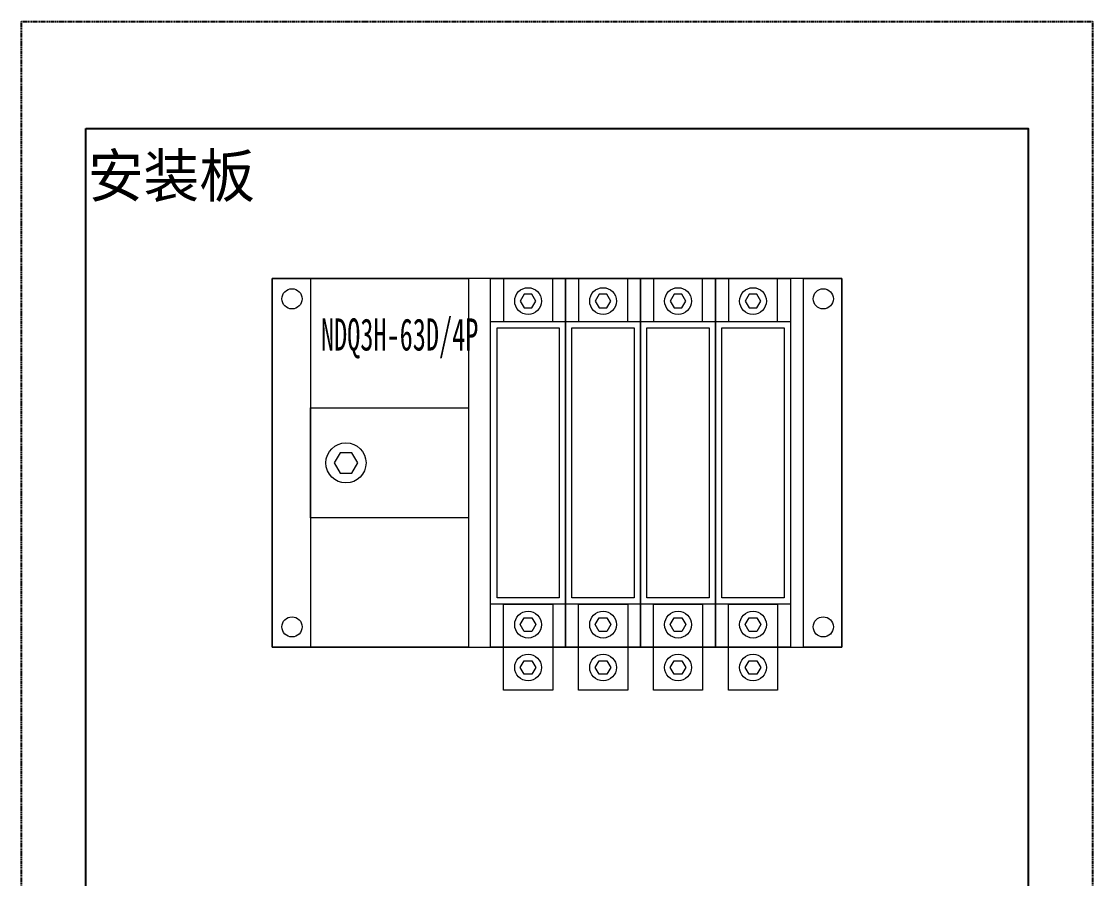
# Model space of a CAD drawing. Extents: x 304717 to 305217, y 288948 to 289748.
# Drawn here: x 304717 to 305217, y 289348 to 289748 of the extents above; entities that cross this region are included whole.
import ezdxf
from ezdxf.enums import TextEntityAlignment as Align

# ---------------------------------------------------------------- set-up
doc = ezdxf.new("R2010")
doc.units = 0
doc.header["$MEASUREMENT"] = 0
doc.linetypes.add('DASHED', pattern=[0.75, 0.5, -0.25])
doc.layers.add('布置图', color=30, linetype='Continuous')
doc.layers.add('细线', color=7, linetype='Continuous', lineweight=0)
doc.styles.add('宋', font='', dxfattribs={"width": 0.7})
doc.styles.get('宋').set_extended_font_data('SimSun')

# ---------------------------------------------------------------- blocks, each defined once
blk = doc.blocks.new('Manufacturer光辉PartName双电源自动转换开关Series63ShellFrameLimitingCurrentRemarkPartTypeMinCurrent10MaxCurrent63Poles4PMinPower0MaxPower0LibType2DelFlgfalseUpdateDate')
at = {"layer": '细线'}
for points in [[(-133, -76), (133, -76), (133, 96), (-133, 96)], [(-133, 96), (-41.28, 96), (-41.28, -76), (-133, -76)], [(-133, 96), (-114.99, 96), (-114.99, -76), (-133, -76)], [(-31.01, 96), (3.99, 96), (3.99, -76), (-31.01, -76)], [(-25.01, 76), (-2.01, 76), (-2.01, 96), (-25.01, 96)], [(3.99, 96), (38.99, 96), (38.99, -76), (3.99, -76)], [(9.99, 76), (32.99, 76), (32.99, 96), (9.99, 96)], [(38.99, 96), (73.99, 96), (73.99, -76), (38.99, -76)], [(44.99, 76), (67.99, 76), (67.99, 96), (44.99, 96)], [(73.99, 96), (108.99, 96), (108.99, -76), (73.99, -76)], [(79.99, 76), (102.99, 76), (102.99, 96), (79.99, 96)], [(114.99, 96), (133, 96), (133, -76), (114.99, -76)], [(-9.85, 85.5), (-11.68, 88.67), (-15.34, 88.67), (-17.16, 85.5), (-15.34, 82.33), (-11.68, 82.33)], [(25.15, 85.5), (23.32, 88.67), (19.66, 88.67), (17.84, 85.5), (19.66, 82.33), (23.32, 82.33)], [(60.15, 85.5), (58.32, 88.67), (54.66, 88.67), (52.84, 85.5), (54.66, 82.33), (58.32, 82.33)], [(95.15, 85.5), (93.32, 88.67), (89.66, 88.67), (87.84, 85.5), (89.66, 82.33), (93.32, 82.33)], [(-31.01, 76), (3.99, 76), (3.99, -56), (-31.01, -56)], [(3.99, 76), (38.99, 76), (38.99, -56), (3.99, -56)], [(38.99, 76), (73.99, 76), (73.99, -56), (38.99, -56)], [(73.99, 76), (108.99, 76), (108.99, -56), (73.99, -56)], [(-28.01, 73), (0.99, 73), (0.99, -53), (-28.01, -53)], [(6.99, 73), (35.99, 73), (35.99, -53), (6.99, -53)], [(41.99, 73), (70.99, 73), (70.99, -53), (41.99, -53)], [(76.99, 73), (105.99, 73), (105.99, -53), (76.99, -53)], [(-114.99, 35.61), (-41.28, 35.61), (-41.28, -15.61), (-114.99, -15.61)], [(-93.03, 10), (-95.77, 14.75), (-101.25, 14.75), (-103.99, 10), (-101.25, 5.25), (-95.77, 5.25)], [(-25.01, -56), (-2.01, -56), (-2.01, -76), (-25.01, -76)], [(9.99, -56), (32.99, -56), (32.99, -76), (9.99, -76)], [(44.99, -56), (67.99, -56), (67.99, -76), (44.99, -76)], [(79.99, -56), (102.99, -56), (102.99, -76), (79.99, -76)], [(-9.85, -65.5), (-11.68, -68.67), (-15.34, -68.67), (-17.16, -65.5), (-15.34, -62.33), (-11.68, -62.33)], [(25.15, -65.5), (23.32, -68.67), (19.66, -68.67), (17.84, -65.5), (19.66, -62.33), (23.32, -62.33)], [(60.15, -65.5), (58.32, -68.67), (54.66, -68.67), (52.84, -65.5), (54.66, -62.33), (58.32, -62.33)], [(95.15, -65.5), (93.32, -68.67), (89.66, -68.67), (87.84, -65.5), (89.66, -62.33), (93.32, -62.33)], [(-25.01, -76), (-2.01, -76), (-2.01, -96), (-25.01, -96)], [(9.99, -76), (32.99, -76), (32.99, -96), (9.99, -96)], [(44.99, -76), (67.99, -76), (67.99, -96), (44.99, -96)], [(79.99, -76), (102.99, -76), (102.99, -96), (79.99, -96)], [(-9.85, -85.5), (-11.68, -88.67), (-15.34, -88.67), (-17.16, -85.5), (-15.34, -82.33), (-11.68, -82.33)], [(25.15, -85.5), (23.32, -88.67), (19.66, -88.67), (17.84, -85.5), (19.66, -82.33), (23.32, -82.33)], [(60.15, -85.5), (58.32, -88.67), (54.66, -88.67), (52.84, -85.5), (54.66, -82.33), (58.32, -82.33)], [(95.15, -85.5), (93.32, -88.67), (89.66, -88.67), (87.84, -85.5), (89.66, -82.33), (93.32, -82.33)]]:
    blk.add_lwpolyline(points, close=True, dxfattribs=at)
for centre, radius in [((-123.7, 86.54), 4.7), ((-13.51, 85.5), 6.24), ((21.49, 85.5), 6.24), ((56.49, 85.5), 6.24), ((91.49, 85.5), 6.24), ((124.3, 86.54), 4.7), ((-98.51, 10), 9.36), ((-13.51, -65.5), 6.24), ((21.49, -65.5), 6.24), ((56.49, -65.5), 6.24), ((91.49, -65.5), 6.24), ((-123.7, -66.54), 4.7), ((124.3, -66.54), 4.7), ((-13.51, -85.5), 6.24), ((21.49, -85.5), 6.24), ((56.49, -85.5), 6.24), ((91.49, -85.5), 6.24)]:
    blk.add_circle(centre, radius, dxfattribs=at)
at = {"layer": '细线', "insert": (-110.18, 77.41), "char_height": 15, "width": 73.8973, "attachment_point": 1, "style": '宋'}
blk.add_mtext('\\pxql;{\\fFangSong_GB2312|b0|i0|c134|p49;\\W0.6;NDQ3H-63D/4P}', dxfattribs=at)

msp = doc.modelspace()

# ---------------------------------------------------------------- linework, layer by layer
at = {"color": 2}
msp.add_lwpolyline([(304746.66, 289698.38), (305186.66, 289698.38), (305186.66, 288998.38), (304746.66, 288998.38)], close=True, dxfattribs=at)
at = {"layer": '布置图', "linetype": 'DASHED'}
msp.add_lwpolyline([(304716.66, 289748.38), (305216.66, 289748.38), (305216.66, 288948.38), (304716.66, 288948.38)], close=True, dxfattribs=at)

# ---------------------------------------------------------------- block references
msp.add_blockref('Manufacturer光辉PartName双电源自动转换开关Series63ShellFrameLimitingCurrentRemarkPartTypeMinCurrent10MaxCurrent63Poles4PMinPower0MaxPower0LibType2DelFlgfalseUpdateDate', (304966.66, 289532.38))

# ---------------------------------------------------------------- texts
at = {"color": 0}
msp.add_text('安装板', height=20, dxfattribs=at).set_placement((304747.66, 289676.38), align=Align.MIDDLE_LEFT)

doc.saveas('drawing.dxf')
